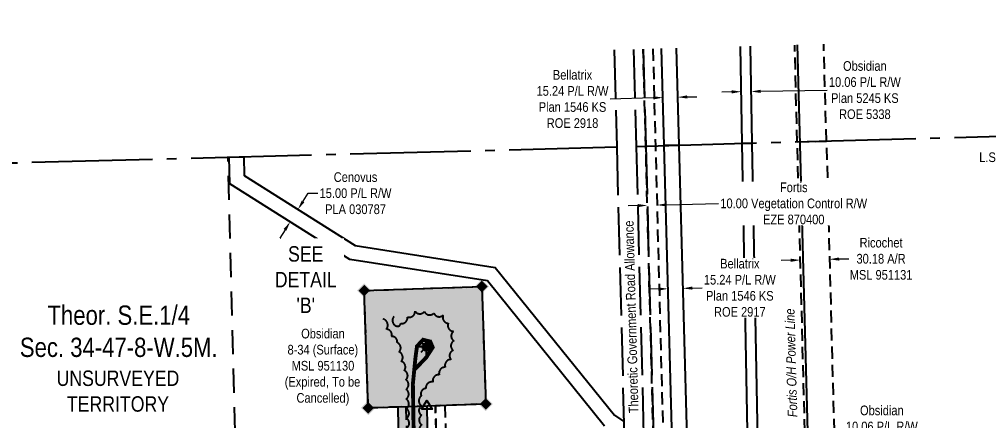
# Model space of a CAD drawing. Extents: x 626891 to 630912, y 5883885 to 5886803.
# Drawn here: x 628305 to 629309, y 5884597 to 5885013 of the extents above; entities that cross this region are included whole.
import ezdxf
from ezdxf.enums import TextEntityAlignment as Align

# ---------------------------------------------------------------- set-up
doc = ezdxf.new("R2010")
doc.units = 0
doc.header["$LTSCALE"] = 5
doc.header["$PDSIZE"] = 0.5
for name, pattern in [('0', [1, 1, 0]), ('foc-ACCESSROAD', [3.75, 2.5, -1.25]), ('foc-FLOWLINE', [3.75, 2.5, -1.25]), ('foc-LSD', [8, 5, -3]), ('foc-QUARTERLINE', [33, 25, -3, 2, -3]), ('foc-UNSURVEYED', [12.5, 10, -2.5])]:
    doc.linetypes.add(name, pattern=pattern)
doc.layers.get('Defpoints').update_dxf_attribs({"color": 9})
for name, color, linetype in [('AS-POWER', 104, 'foc-POWER'), ('AS-ROADS', 254, 'Continuous'), ('C-RW', 13, 'Continuous'), ('C-SYMBOL', 7, 'Continuous'), ('C-WS', 13, 'foc-ACCESSROAD'), ('C-WS-S', 8, 'Continuous'), ('DETAIL-T', 7, 'Continuous'), ('F-AR', 190, 'foc-ACCESSROAD'), ('F-EZE', 190, 'foc-FLOWLINE'), ('F-RW', 190, 'Continuous'), ('F-WS', 190, 'foc-ACCESSROAD'), ('L-MON', 1, 'Continuous'), ('L-QSEC', 8, 'foc-QUARTERLINE'), ('L-ROAD-T', 7, 'Continuous'), ('L-SECTION-LSD', 7, 'foc-LSD'), ('L-UNS-T', 3, 'Continuous'), ('L-USEC', 7, 'foc-UNSURVEYED'), ('P-PROPOSED', 10, 'Continuous'), ('P-PROPOSED-H', 21, 'Continuous'), ('T-BUSH', 110, '0')]:
    doc.layers.add(name, color=color, linetype=linetype)
for name, color, linetype, lineweight in [('C-RW-T', 13, 'Continuous', 9), ('C-WS-T', 13, 'Continuous', 9), ('F-AR-T', 190, 'Continuous', 9), ('F-EZE-T', 190, 'Continuous', 9), ('F-RW-T', 190, 'Continuous', 9)]:
    doc.layers.add(name, color=color, linetype=linetype, lineweight=lineweight)
doc.styles.add('100L', font='ARIALN.TTF', dxfattribs={"height": 11})
doc.styles.add('175L', font='ARIALN.TTF', dxfattribs={"height": 20})
doc.styles.add('80CG', font='ARIALN.TTF', dxfattribs={"height": 10})
doc.styles.add('80L', font='ARIALN.TTF', dxfattribs={"height": 10})
doc.styles.add('foc-LtypeFont', font='ARIALN.TTF', dxfattribs={"height": 7.35})
doc.linetypes.add('foc-POWER', pattern='A,6,-1,["P",foc-LtypeFont,S=0.2,R=0,X=-0.625,Y=-0.75],-1.24,4', length=12.24)
doc.dimstyles.new('Compass 5 000', dxfattribs={"dimscale": 5, "dimtxt": 9, "dimasz": 2, "dimexe": 0.2, "dimexo": 0.0625, "dimgap": 0.5, "dimtad": 0, "dimtih": 1, "dimtoh": 1, "dimzin": 0, "dimdsep": 46, "dimtxsty": '80CG', "dimcen": 0.1, "dimse1": 1, "dimse2": 1, "dimclrd": 256, "dimclrt": 256, "dimaunit": 1, "dimadec": 4, "dimazin": 0, "dimtfac": 0.06, "dimtofl": 0, "dimtmove": 0, "dimatfit": 1, "dimfxl": 0.2, "dimtolj": 1, "dimtzin": 0, "dimlwd": -1, "dimarcsym": 0})

# ---------------------------------------------------------------- blocks, each defined once
blk = doc.blocks.new('*D614')
at = {"layer": 'C-RW-T', "transparency": 16777216}
for p, q in [((629079.5, 5884580.8), (629159.4, 5884582.3)), ((629049.4, 5884580.3), (629039.4, 5884580.1))]:
    blk.add_line(p, q, dxfattribs=at)
for points in [[(629049.4, 5884581.9), (629049.4, 5884578.6), (629059.4, 5884580.4)], [(629079.4, 5884582.5), (629079.5, 5884579.1), (629069.5, 5884580.6)]]:
    blk.add_solid(points, dxfattribs=at)
at = {"layer": 'Defpoints', "color": 0, "transparency": 16777216}
for p in [(629069.5, 5884580.6), (629072, 5884440.6), (629062, 5884440.4)]:
    blk.add_point(p, dxfattribs=at)
at = {"layer": 'C-RW-T', "transparency": 16777216, "insert": (629198.5, 5884582.3), "char_height": 10, "attachment_point": 5, "style": '80CG'}
blk.add_mtext('\\A1;Obsidian\\P10.06 P/L R/W\\PPlan 5245 KS\\PROE 5344', dxfattribs=at)
blk = doc.blocks.new('*D609')
at = {"layer": 'Defpoints', "color": 0, "transparency": 16777216}
for p in [(628965.4, 5884820.3), (628958.9, 5884689.9), (628968.8, 5884690.2)]:
    blk.add_point(p, dxfattribs=at)
at = {"layer": 'F-EZE-T', "transparency": 16777216}
for p, q in [((628945.5, 5884819.8), (628935.5, 5884819.5)), ((628975.4, 5884820.5), (629029.2, 5884822))]:
    blk.add_line(p, q, dxfattribs=at)
for points in [[(628975.4, 5884822.2), (628975.5, 5884818.9), (628965.4, 5884820.3)], [(628945.4, 5884821.4), (628945.5, 5884818.1), (628955.5, 5884820)]]:
    blk.add_solid(points, dxfattribs=at)
at = {"layer": 'F-EZE-T', "transparency": 16777216, "insert": (629107.2, 5884822), "char_height": 10, "attachment_point": 5, "style": '80CG', "bg_fill": 3, "box_fill_scale": 1.1, "bg_fill_color": 256, "bg_fill_true_color": 13158600, "bg_fill_transparency": 0}
blk.add_mtext('\\A1;Fortis\\P10.00 Vegetation Control R/W\\PEZE 870400', dxfattribs=at)
blk = doc.blocks.new('*D610')
at = {"layer": 'Defpoints', "color": 0, "transparency": 16777216}
for p in [(628585.3, 5884803), (628604.9, 5884808.4), (628596.9, 5884795.7)]:
    blk.add_point(p, dxfattribs=at)
at = {"layer": 'F-RW-T', "transparency": 16777216}
for p, q in [((628598.6, 5884824.2), (628603.9, 5884832.6)), ((628603.9, 5884832.6), (628613.9, 5884832.6)), ((628579.9, 5884794.6), (628574.6, 5884786.1))]:
    blk.add_line(p, q, dxfattribs=at)
for points in [[(628597.2, 5884825), (628600, 5884823.3), (628593.3, 5884815.7)], [(628578.5, 5884795.5), (628581.3, 5884793.7), (628585.3, 5884803)]]:
    blk.add_solid(points, dxfattribs=at)
at = {"layer": 'F-RW-T', "transparency": 16777216, "insert": (628653, 5884832.6), "char_height": 10, "attachment_point": 5, "style": '80CG'}
blk.add_mtext('\\A1;Cenovus\\P15.00 P/L R/W\\PPLA 030787', dxfattribs=at)
blk = doc.blocks.new('*D612')
at = {"layer": 'Defpoints', "color": 0, "transparency": 16777216}
for p in [(628974.3, 5884828.7), (628989.6, 5884829.1), (628992.2, 5884733.9)]:
    blk.add_point(p, dxfattribs=at)
at = {"layer": 'F-RW-T', "transparency": 16777216}
for p, q in [((628966.9, 5884733.3), (628957, 5884733)), ((629002.2, 5884734.2), (629012.2, 5884734.5))]:
    blk.add_line(p, q, dxfattribs=at)
for points in [[(628966.9, 5884734.9), (628967, 5884731.6), (628976.9, 5884733.5)], [(629002.1, 5884735.9), (629002.2, 5884732.6), (628992.2, 5884733.9)]]:
    blk.add_solid(points, dxfattribs=at)
at = {"layer": 'F-RW-T', "transparency": 16777216, "insert": (629051.3, 5884734.5), "char_height": 10, "attachment_point": 5, "style": '80CG', "bg_fill": 3, "box_fill_scale": 1.1, "bg_fill_color": 256, "bg_fill_true_color": 13158600, "bg_fill_transparency": 0}
blk.add_mtext('\\A1;Bellatrix\\P15.24 P/L R/W\\PPlan 1546 KS\\PROE 2917', dxfattribs=at)
blk = doc.blocks.new('GAS')
h = blk.add_hatch(color=255)
h.dxf.hatch_style = 1
edge = h.paths.add_edge_path()
edge.add_arc((0, 0), 0.9, 0, 360)
for p, q in [((-0.81, 0), (-1.62, 0)), ((-0.57, 0.57), (-1.14, 1.14)), ((0, 0.81), (0, 1.62)), ((0.57, 0.57), (1.14, 1.14)), ((1.62, 0), (0.81, 0)), ((-0.57, -0.57), (-1.14, -1.14)), ((0, -0.81), (0, -1.62)), ((1.14, -1.14), (0.57, -0.57))]:
    blk.add_line(p, q)
blk.add_circle((0, 0), 0.8)
blk = doc.blocks.new('TRIA')
blk.add_hatch(color=255).paths.add_polyline_path([(-0.04, 1.52), (-1.47, -0.87), (1.39, -0.87)])
blk = doc.blocks.new('TRIAA')
blk.add_blockref('TRIA', (0, 0))
blk = doc.blocks.new('TRIB')
at = {"color": 1}
blk.add_lwpolyline([(-1.12, -0.67), (-0.04, 1.13), (1.04, -0.67)], close=True, dxfattribs=at)
blk = doc.blocks.new('TRIBB')
blk.add_blockref('TRIB', (0, 0))
blk = doc.blocks.new('TRICC')
for name in ['TRIAA', 'TRIBB']:
    blk.add_blockref(name, (0, 0))
blk = doc.blocks.new('plspike')
blk.add_blockref('TRICC', (0, 0))
blk = doc.blocks.new('SMONA')
blk.add_hatch(color=255).paths.add_polyline_path([(0, -1.49), (1.49, 0), (0, 1.49), (-1.49, 0)])
blk = doc.blocks.new('SMONAA')
blk.add_blockref('SMONA', (0, 0))
blk = doc.blocks.new('SMONB')
at = {"color": 1}
blk.add_solid([(0, 1.2), (1.2, 0), (-1.2, 0), (0, -1.2)], dxfattribs=at)
blk = doc.blocks.new('SMONBB')
blk.add_blockref('SMONB', (0, 0))
blk = doc.blocks.new('SMONCC')
for name in ['SMONAA', 'SMONBB']:
    blk.add_blockref(name, (0, 0))
blk = doc.blocks.new('FDIBAR')
blk.add_blockref('SMONCC', (0, 0))
blk = doc.blocks.new('*D638')
at = {"layer": 'Defpoints', "color": 0, "transparency": 16777216}
for p in [(629113.9, 5884769.7), (629144.1, 5884770.5), (629144.2, 5884764.1)]:
    blk.add_point(p, dxfattribs=at)
at = {"layer": 'F-AR-T', "transparency": 16777216}
for p, q in [((629104.1, 5884763.1), (629094.1, 5884762.8)), ((629154.2, 5884764.4), (629164.2, 5884764.6))]:
    blk.add_line(p, q, dxfattribs=at)
for points in [[(629104, 5884764.7), (629104.1, 5884761.4), (629114.1, 5884763.3)], [(629154.2, 5884766), (629154.3, 5884762.7), (629144.2, 5884764.1)]]:
    blk.add_solid(points, dxfattribs=at)
at = {"layer": 'F-AR-T', "transparency": 16777216, "insert": (629197.7, 5884764.6), "char_height": 10, "attachment_point": 5, "style": '80CG'}
blk.add_mtext('\\A1;Ricochet\\P30.18 A/R\\PMSL 951131', dxfattribs=at)
blk = doc.blocks.new('*D639')
at = {"layer": 'C-RW-T', "transparency": 16777216}
for p, q in [((629042.8, 5884937.7), (629032.8, 5884937.5)), ((629072.9, 5884938.3), (629141.8, 5884939.5))]:
    blk.add_line(p, q, dxfattribs=at)
for points in [[(629042.8, 5884939.4), (629042.9, 5884936.1), (629052.8, 5884937.9)], [(629072.9, 5884939.9), (629072.9, 5884936.6), (629062.9, 5884938.1)]]:
    blk.add_solid(points, dxfattribs=at)
at = {"layer": 'Defpoints', "color": 0, "transparency": 16777216}
for p in [(629052.7, 5884945.2), (629062.7, 5884945.4), (629062.9, 5884938.1)]:
    blk.add_point(p, dxfattribs=at)
at = {"layer": 'C-RW-T', "transparency": 16777216, "insert": (629180.9, 5884939.5), "char_height": 10, "attachment_point": 5, "style": '80CG'}
blk.add_mtext('\\A1;Obsidian\\P10.06 P/L R/W\\PPlan 5245 KS\\PROE 5338', dxfattribs=at)
blk = doc.blocks.new('*D640')
at = {"layer": 'Defpoints', "color": 0, "transparency": 16777216}
for p in [(628971.4, 5884937.3), (628986.6, 5884937.8), (628971.5, 5884931.8)]:
    blk.add_point(p, dxfattribs=at)
at = {"layer": 'F-RW-T', "transparency": 16777216}
for p, q in [((628996.7, 5884932.5), (629006.7, 5884932.7)), ((628961.5, 5884931.5), (628917, 5884930.3))]:
    blk.add_line(p, q, dxfattribs=at)
for points in [[(628961.5, 5884933.2), (628961.6, 5884929.8), (628971.5, 5884931.8)], [(628996.7, 5884934.1), (628996.8, 5884930.8), (628986.8, 5884932.2)]]:
    blk.add_solid(points, dxfattribs=at)
at = {"layer": 'F-RW-T', "transparency": 16777216, "insert": (628877.9, 5884930.3), "char_height": 10, "attachment_point": 5, "style": '80CG'}
blk.add_mtext('\\A1;Bellatrix\\P15.24 P/L R/W\\PPlan 1546 KS\\PROE 2918', dxfattribs=at)

msp = doc.modelspace()

# ---------------------------------------------------------------- hatches: boundary and pattern name
at = {"layer": 'P-PROPOSED-H'}
h = msp.add_hatch(color=256, dxfattribs=at)
h.dxf.hatch_style = 1
h.paths.add_polyline_path([(628783.844, 5884735.824), (628788.004, 5884614.015), (628666.195, 5884609.855), (628662.035, 5884731.664)])
h = msp.add_hatch(color=256, dxfattribs=at)
h.dxf.hatch_style = 1
h.paths.add_polyline_path([(628727.099, 5884611.935), (628696.942, 5884610.905), (628703.147, 5884237.693), (629096.701, 5884249.345), (629095.928, 5884279.506), (628732.804, 5884268.754)])

# ---------------------------------------------------------------- linework, layer by layer
at = {"layer": 'AS-POWER', "flags": 128}
msp.add_lwpolyline([(628487.278, 5884263.378), (628536.763, 5884263.377), (628714.633, 5884263.378), (628744.799, 5884264.158), (628938.884, 5884269.266), (629068.145, 5884272.667), (629129.917, 5884274.294), (629111.175, 5884986.345)], dxfattribs=at)
at = {"layer": 'AS-ROADS', "const_width": 4, "flags": 128}
msp.add_lwpolyline([(628724.9, 5883970.432), (628724.448, 5884049.012), (628721.843, 5884162.432), (628719.036, 5884277.538), (628717.102, 5884373.876), (628715.485, 5884471.603), (628714.582, 5884543.971), (628713.716, 5884571.173), (628713.025, 5884596.051), (628712.429, 5884634.808), (628715.177, 5884662.725), (628716.712, 5884673.96), (628722.925, 5884680.635), (628730.399, 5884678.838), (628733.021, 5884672.78), (628726.363, 5884662.402), (628713.855, 5884649.296)], dxfattribs=at)
at = {"layer": 'C-RW'}
for points in [[(629062.021, 5884985.005), (629063.869, 5884884.554), (629053.817, 5884884.275), (629051.969, 5884984.732)], [(629060.682, 5884511.168), (629053.817, 5884884.275), (629063.869, 5884884.554), (629070.858, 5884504.548)]]:
    msp.add_lwpolyline(points, dxfattribs=at)
at = {"layer": 'C-WS', "flags": 128}
msp.add_lwpolyline([(628783.849, 5884735.824), (628787.987, 5884614.048), (628735.714, 5884612.229), (628744.799, 5884264.158), (628938.884, 5884269.266), (628939.655, 5884269.286), (628969.81, 5884270.079), (628979.812, 5884270.342), (628991.605, 5884270.653), (629006.836, 5884271.054), (629068.145, 5884272.667), (629078.194, 5884272.932), (629096.085, 5884273.391), (629096.926, 5884243.219), (629078.75, 5884242.743), (629068.7, 5884242.48), (629007.661, 5884240.881), (628992.43, 5884240.482), (628980.601, 5884240.172), (628970.598, 5884239.911), (628940.443, 5884239.121), (628939.688, 5884239.101), (628748.487, 5884234.05), (628738.98, 5884233.8), (628738.484, 5884233.787), (628736.007, 5884233.723), (628721.018, 5884233.326), (628715.421, 5884233.177), (628715.327, 5884236.796), (628714.936, 5884251.793), (628714.633, 5884263.378), (628714.418, 5884271.634), (628705.556, 5884611.199), (628666.134, 5884609.925), (628662.035, 5884731.664), (628783.849, 5884735.824)], close=True, dxfattribs=at)
at = {"layer": 'F-AR'}
for p, q in [((629110.837, 5884885.872), (629108.195, 5884986.264)), ((629140.999, 5884886.71), (629138.358, 5884987.081))]:
    msp.add_line(p, q, dxfattribs=at)
at = {"layer": 'F-EZE', "flags": 128}
msp.add_lwpolyline([(628961.213, 5884982.28), (628963.839, 5884881.79), (628972, 5884569.401), (628972.475, 5884551.224), (628979.812, 5884270.342), (628969.81, 5884270.079), (628962.292, 5884557.829), (628962.252, 5884559.39), (628961.818, 5884576.004), (628961.776, 5884577.605), (628953.836, 5884881.513), (628951.21, 5884982.009)], dxfattribs=at)
msp.add_lwpolyline([(628745.715, 5884612.577), (628754.54, 5884274.424), (628939.394, 5884279.289), (628939.655, 5884269.286), (628938.884, 5884269.266), (628744.799, 5884264.158), (628735.714, 5884612.229), (628745.715, 5884612.577)], close=True, dxfattribs=at)
at = {"layer": 'F-RW'}
for points in [[(628985.364, 5884982.989), (628988.112, 5884882.517), (628972.882, 5884882.095), (628970.134, 5884982.576)], [(628981.599, 5884563.408), (628972.882, 5884882.095), (628988.112, 5884882.517), (628997.116, 5884553.313)], [(628911.095, 5884591.031), (628789.715, 5884741.606), (628647.097, 5884763.929), (628522.843, 5884842.508), (628522.111, 5884870.047), (628537.086, 5884870.444), (628537.606, 5884850.897), (628652.481, 5884778.25), (628797.745, 5884755.513), (628921.248, 5884602.307), (628931.123, 5884595.905)]]:
    msp.add_lwpolyline(points, dxfattribs=at)
at = {"layer": 'F-WS', "flags": 128}
msp.add_lwpolyline([(629153.019, 5884430.05), (629155.308, 5884343.088), (629216.217, 5884344.69), (629217.34, 5884302.03), (629219.292, 5884223.179), (629097.547, 5884219.604), (629094.339, 5884341.482), (629125.144, 5884342.293), (629122.31, 5884449.968), (629122.277, 5884451.21), (629121.83, 5884468.177), (629121.797, 5884469.426), (629110.837, 5884885.872), (629140.999, 5884886.71), (629152.508, 5884449.447), (629152.539, 5884448.265), (629152.988, 5884431.231), (629153.019, 5884430.05)], close=True, dxfattribs=at)
at = {"layer": 'L-QSEC'}
msp.add_line((628152.588, 5884860.3), (628923.683, 5884880.675), dxfattribs=at)
at = {"layer": 'L-QSEC', "flags": 128}
msp.add_lwpolyline([(628943.792, 5884881.234), (629747.953, 5884903.561)], dxfattribs=at)
msp.add_lwpolyline([(628943.792, 5884881.234), (629747.953, 5884903.561)], dxfattribs=at)
at = {"layer": 'L-SECTION-LSD'}
msp.add_line((628541.93, 5884065.902), (628520.887, 5884870.032), dxfattribs=at)
at = {"layer": 'L-USEC', "flags": 128}
for points in [[(628921.057, 5884981.191), (628923.683, 5884880.675)], [(628941.166, 5884981.736), (628943.793, 5884881.201)], [(628951.226, 5884982.009), (628953.853, 5884881.464)], [(628923.683, 5884880.675), (628944.69, 5884076.553)], [(628943.793, 5884881.201), (628964.8, 5884077.078)], [(628953.853, 5884881.464), (628974.86, 5884077.341)]]:
    msp.add_lwpolyline(points, dxfattribs=at)
at = {"layer": 'P-PROPOSED', "flags": 128}
msp.add_lwpolyline([(628783.844, 5884735.824), (628788.004, 5884614.015), (628666.195, 5884609.855), (628662.035, 5884731.664)], close=True, dxfattribs=at)
at = {"layer": 'T-BUSH', "flags": 128}
for points in [[(628380.266, 5884272.932, 0.52056705), (628389.426, 5884276.648, 0.52056705), (628380.693, 5884279.058, 0.52056705), (628372.745, 5884284.347, 0.52056705), (628367.241, 5884292.687, 0.52056705), (628363.022, 5884301.605, 0.52056705), (628358.656, 5884309.864, 0.52056705), (628354.701, 5884318.2, 0.52056705), (628353.616, 5884327.726, 0.52056705), (628353.597, 5884337.643, 0.52056705), (628355.591, 5884347.144, 0.52056705), (628363.334, 5884352.466, 0.52056705), (628373.028, 5884354.089, 0.52056705), (628382.163, 5884358.149, 0.52056705), (628391.571, 5884356.778, 0.52056705), (628400.001, 5884351.405, 0.52056705), (628407.413, 5884344.958, 0.52056705), (628410.912, 5884335.901, 0.52056705), (628412.935, 5884326.111, 0.52056705), (628414.672, 5884316.284, 0.52056705), (628414.572, 5884306.311, 0.52056705), (628416.559, 5884297.778, 0.52056705), (628423.791, 5884290.876, 0.52056705), (628430.731, 5884283.682, 0.52056705), (628438.734, 5884277.707, 0.52056705), (628446.671, 5884271.658, 0.52056705), (628456.089, 5884270, 0.52056705), (628466.08, 5884270.336, 0.52056705), (628476.066, 5884270.198, 0.52056705), (628486.049, 5884269.667, 0.52056705), (628496.032, 5884269.137, 0.52056705), (628506.023, 5884269.314, 0.52056705), (628516.016, 5884269.59, 0.52056705), (628526.009, 5884269.867, 0.52056705), (628536.002, 5884270.143, 0.52056705), (628545.995, 5884270.42, 0.52056705), (628555.988, 5884270.696, 0.52056705), (628565.981, 5884270.973, 0.52056705), (628575.974, 5884271.249, 0.52056705), (628585.966, 5884271.526, 0.52056705), (628595.959, 5884271.802, 0.52056705), (628605.952, 5884272.079, 0.52056705), (628615.945, 5884272.355, 0.52056705), (628625.938, 5884272.632, 0.52056705), (628635.931, 5884272.908, 0.52056705), (628645.924, 5884273.185, 0.52056705), (628655.917, 5884273.461, 0.52056705), (628665.91, 5884273.738, 0.52056705), (628675.903, 5884274.014, 0.52056705), (628685.895, 5884274.291, 0.52056705), (628695.888, 5884274.567, 0.52056705), (628705.881, 5884274.844, 0.52056705), (628711.475, 5884279.326, 0.52056705), (628711.304, 5884289.322, 0.52056705), (628711.133, 5884299.317, 0.52056705), (628710.961, 5884309.312, 0.52056705), (628710.79, 5884319.307, 0.52056705), (628710.619, 5884329.303, 0.52056705), (628710.447, 5884339.298, 0.52056705), (628710.276, 5884349.293, 0.52056705), (628710.105, 5884359.288, 0.52056705), (628709.933, 5884369.284, 0.52056705), (628709.762, 5884379.279, 0.52056705), (628709.591, 5884389.274, 0.52056705), (628709.419, 5884399.269, 0.52056705), (628709.248, 5884409.265, 0.52056705), (628709.077, 5884419.26, 0.52056705), (628708.905, 5884429.255, 0.52056705), (628708.734, 5884439.25, 0.52056705), (628708.563, 5884449.246, 0.52056705), (628708.391, 5884459.241, 0.52056705), (628708.22, 5884469.236, 0.52056705), (628708.049, 5884479.232, 0.52056705), (628707.878, 5884489.227, 0.52056705), (628707.706, 5884499.222, 0.52056705), (628707.535, 5884509.217, 0.52056705), (628707.364, 5884519.213, 0.52056705), (628707.192, 5884529.208, 0.52056705), (628707.021, 5884539.203, 0.52056705), (628706.85, 5884549.198, 0.52056705), (628706.678, 5884559.194, 0.52056705), (628706.507, 5884569.189, 0.52056705), (628706.336, 5884579.184, 0.52056705), (628706.164, 5884589.179, 0.52056705), (628705.993, 5884599.175, 0.52056705), (628705.822, 5884609.17, 0.52056705), (628705.65, 5884619.165, 0.52056705), (628705.479, 5884629.16, 0.52056705), (628705.308, 5884639.156, 0.52056705), (628703.577, 5884648.87, 0.52056705), (628700.366, 5884658.329, 0.52056705), (628698.206, 5884668.09, 0.52056705), (628696.046, 5884677.85, 0.52056705), (628690.35, 5884683.978, 0.52056705), (628684.991, 5884691.511, 0.52056705), (628681.675, 5884702.187, 0.52056705)], [(628692.705, 5884704.627, 0.52056705), (628695.112, 5884694.924, 0.52056705), (628699.828, 5884697.572, 0.52056705), (628706.782, 5884704.239, 0.52056705), (628714.751, 5884710.274, 0.52056705), (628724.313, 5884709.846, 0.52056705), (628734.174, 5884708.204, 0.52056705), (628743.773, 5884706.165, 0.52056705), (628749.152, 5884697.739, 0.52056705), (628754.53, 5884689.313, 0.52056705), (628754.728, 5884679.551, 0.52056705), (628754.093, 5884669.574, 0.52056705), (628751.881, 5884660.172, 0.52056705), (628745.949, 5884652.126, 0.52056705), (628739.745, 5884644.298, 0.52056705), (628733.165, 5884636.771, 0.52056705), (628725.854, 5884630.082, 0.52056705), (628721.09, 5884622.389, 0.52056705), (628721.156, 5884612.4, 0.52056705), (628721.34, 5884602.405, 0.52056705), (628721.524, 5884592.41, 0.52056705), (628721.708, 5884582.415, 0.52056705), (628721.891, 5884572.42, 0.52056705), (628722.075, 5884562.424, 0.52056705), (628722.259, 5884552.429, 0.52056705), (628722.442, 5884542.434, 0.52056705), (628722.626, 5884532.439, 0.52056705), (628722.81, 5884522.444, 0.52056705), (628722.993, 5884512.449, 0.52056705), (628723.177, 5884502.454, 0.52056705), (628723.361, 5884492.459, 0.52056705), (628723.544, 5884482.464, 0.52056705), (628723.728, 5884472.469, 0.52056705), (628723.912, 5884462.474, 0.52056705), (628724.095, 5884452.479, 0.52056705), (628724.279, 5884442.484, 0.52056705), (628724.463, 5884432.489, 0.52056705), (628724.647, 5884422.494, 0.52056705), (628724.83, 5884412.499, 0.52056705), (628725.014, 5884402.504, 0.52056705), (628725.198, 5884392.509, 0.52056705), (628725.381, 5884382.514, 0.52056705), (628725.565, 5884372.519, 0.52056705), (628733.005, 5884369.595, 0.52056705), (628733.36, 5884359.605, 0.52056705), (628733.715, 5884349.615, 0.52056705), (628734.071, 5884339.624, 0.52056705), (628734.426, 5884329.634, 0.52056705), (628734.782, 5884319.643, 0.52056705), (628735.137, 5884309.653, 0.52056705), (628735.492, 5884299.663, 0.52056705), (628735.848, 5884289.672, 0.52056705), (628736.203, 5884279.682, 0.52056705), (628740.381, 5884273.718, 0.52056705), (628750.377, 5884273.882, 0.52056705), (628760.372, 5884274.045, 0.52056705), (628770.367, 5884274.209, 0.52056705), (628780.363, 5884274.372, 0.52056705), (628790.358, 5884274.536, 0.52056705), (628800.354, 5884274.7, 0.52056705), (628810.349, 5884274.863, 0.52056705), (628820.344, 5884275.027, 0.52056705), (628830.34, 5884275.191, 0.52056705), (628840.335, 5884275.354, 0.52056705), (628850.33, 5884275.518, 0.52056705), (628860.326, 5884275.681, 0.52056705), (628870.321, 5884275.845, 0.52056705), (628880.317, 5884276.009, 0.52056705), (628890.312, 5884276.172, 0.52056705), (628900.307, 5884276.336, 0.52056705), (628910.303, 5884276.5, 0.52056705), (628920.298, 5884276.663, 0.52056705), (628930.294, 5884276.827, 0.52056705), (628940.289, 5884276.99, 0.52056705), (628950.284, 5884277.154, 0.52056705), (628960.28, 5884277.318, 0.52056705), (628970.275, 5884277.481, 0.52056705), (628980.27, 5884277.645, 0.52056705), (628990.266, 5884277.808, 0.52056705), (629000.261, 5884277.972, 0.52056705), (629010.257, 5884278.136, 0.52056705), (629020.252, 5884278.299, 0.52056705), (629030.247, 5884278.463, 0.52056705), (629040.243, 5884278.627, 0.52056705), (629050.238, 5884278.79, 0.52056705), (629060.234, 5884278.954, 0.52056705), (629062.431, 5884287.214, 0.52056705), (629063.014, 5884298.036, 0.52056705)]]:
    msp.add_lwpolyline(points, format="xyb", dxfattribs=at)

# ---------------------------------------------------------------- block references
at = {"layer": 'C-WS-S', "xscale": 4.999999999999973, "yscale": 4.999999999999973, "zscale": 4.999999999999973}
msp.add_blockref('GAS', (628726.354, 5884673.239), dxfattribs=at)
at = {"layer": 'L-MON'}
for name, p, xscale, yscale, zscale in [('FDIBAR', (628783.849, 5884735.824), 4.99999999999998, 4.99999999999998, 4.99999999999998), ('FDIBAR', (628662.035, 5884731.664), 4.99999999999998, 4.99999999999998, 4.99999999999998), ('FDIBAR', (628787.987, 5884614.048), 4.99999999999998, 4.99999999999998, 4.99999999999998), ('FDIBAR', (628666.134, 5884609.925), 4.99999999999998, 4.99999999999998, 4.99999999999998), ('plspike', (628727.058, 5884611.99), 4.999999999999979, 4.999999999999979, 4.999999999999979)]:
    msp.add_blockref(name, p, dxfattribs=dict(at, xscale=xscale, yscale=yscale, zscale=zscale))

# ---------------------------------------------------------------- texts
at = {"layer": 'C-SYMBOL', "color": 3, "insert": (628407.55, 5884716.146), "char_height": 20, "width": 203.24229, "attachment_point": 2, "style": '175L'}
msp.add_mtext('Theor. S.E.1/4 \\PSec. 34-47-8-W.5M.', dxfattribs=at)
at = {"layer": 'C-WS-T', "insert": (628579.592, 5884692.046), "char_height": 10, "attachment_point": 1, "style": '80L'}
msp.add_mtext_dynamic_manual_height_columns('\\pi17.04523;Obsidian\\P\\pi2.92858;8-34 (Surface)\\P\\pi7.18847;MSL 951130\\P\\pi0;(Expired, To be \\P\\pi12.20553;Cancelled)', width=77.92401, gutter_width=49.984, heights=[0], dxfattribs=at)
at = {"layer": 'L-ROAD-T', "style": '80L'}
msp.add_text('Theoretic Government Road Allowance', height=10, rotation=91.49685, dxfattribs=at).set_placement((628938.708, 5884704.326), align=Align.MIDDLE_CENTER)
at = {"layer": 'L-UNS-T', "color": 3, "insert": (628406.757, 5884627.273), "char_height": 16, "attachment_point": 5, "style": '80L'}
msp.add_mtext_dynamic_manual_height_columns('UNSURVEYED TERRITORY', width=126.37233, gutter_width=47.484, heights=[0], dxfattribs=at)

# ---------------------------------------------------------------- dimensions: what is measured, and where the dimension line sits
at = {"layer": 'C-RW-T'}
dim = msp.add_linear_dim(base=(629062.884, 5884938.088), p1=(629052.696, 5884945.211), p2=(629062.749, 5884945.396), angle=1.053832, text='Obsidian\\P10.06 P/L R/W\\PPlan 5245 KS\\PROE 5338', dimstyle='Compass 5 000', dxfattribs=at)
dim.commit()
dim.dimension.update_dxf_attribs({"geometry": '*D639', "text_midpoint": (629180.859, 5884939.539), "dimtype": 161})
at = {"layer": 'F-AR-T'}
dim = msp.add_aligned_dim(p1=(629113.893, 5884769.75), p2=(629144.057, 5884770.544), distance=-6.432, text='Ricochet\\P30.18 A/R\\PMSL 951131', dimstyle='Compass 5 000', dxfattribs=at)
dim.commit()
dim.dimension.update_dxf_attribs({"geometry": '*D638', "text_midpoint": (629197.715, 5884764.64)})

# ---------------------------------------------------------------- next in the draw order: texts
at = {"layer": 'AS-POWER', "insert": (629100.919, 5884599.93), "char_height": 10, "attachment_point": 1, "rotation": 91.495344, "style": '80L', "bg_fill": 3, "box_fill_scale": 1.15, "bg_fill_color": 256, "bg_fill_true_color": 256, "bg_fill_transparency": 0}
msp.add_mtext_dynamic_manual_height_columns('\\pi0.30783;{\\fArial Narrow|b0|i1|c0|p34;Fortis O/H Power Line}', width=112.46423, gutter_width=49.984, heights=[0], dxfattribs=at)
at = {"layer": 'DETAIL-T', "color": 3, "insert": (628601.391, 5884743.026), "char_height": 15.9948, "width": 63.61527, "attachment_point": 5, "style": '80CG', "bg_fill": 2}
msp.add_mtext("SEE\\PDETAIL\\P'B'", dxfattribs=at)
at = {"layer": 'L-SECTION-LSD', "insert": (629297.687, 5884874.932), "char_height": 9.99672, "attachment_point": 1, "style": '100L', "bg_fill": 3, "box_fill_scale": 1.5, "bg_fill_color": 256, "bg_fill_transparency": 0}
msp.add_mtext_dynamic_manual_height_columns('\\pi1.758;L.S. 5', width=30.39118, gutter_width=54.982, heights=[0], dxfattribs=at)

# ---------------------------------------------------------------- next in the draw order: linework, layer by layer
at = {"layer": 'P-PROPOSED', "flags": 128}
msp.add_lwpolyline([(628727.099, 5884611.935), (628696.942, 5884610.905), (628703.147, 5884237.693), (629096.701, 5884249.345), (629095.928, 5884279.506), (628732.804, 5884268.754)], close=True, dxfattribs=at)

# ---------------------------------------------------------------- next in the draw order: dimensions: what is measured, and where the dimension line sits
at = {"layer": 'C-RW-T'}
dim = msp.add_linear_dim(base=(629069.459, 5884580.619), p1=(629061.985, 5884440.38), p2=(629072.035, 5884440.565), angle=1.053665, text='Obsidian\\P10.06 P/L R/W\\PPlan 5245 KS\\PROE 5344', dimstyle='Compass 5 000', dxfattribs=at)
dim.commit()
dim.dimension.update_dxf_attribs({"geometry": '*D614', "text_midpoint": (629198.478, 5884582.274), "dimtype": 161})
at = {"layer": 'F-EZE-T'}
dim = msp.add_linear_dim(base=(628965.445, 5884820.286), p1=(628958.857, 5884689.931), p2=(628968.844, 5884690.192), angle=1.496541, text='Fortis\\P10.00 Vegetation Control R/W\\PEZE 870400', dimstyle='Compass 5 000', override={"dimtfill": 1}, dxfattribs=at)
dim.commit()
dim.dimension.update_dxf_attribs({"geometry": '*D609', "text_midpoint": (629107.181, 5884821.953), "dimtype": 161})
at = {"layer": 'F-RW-T'}
dim = msp.add_linear_dim(base=(628585.252, 5884803.04), p1=(628604.879, 5884808.354), p2=(628596.872, 5884795.692), angle=237.69053, text='Cenovus\\P15.00 P/L R/W\\PPLA 030787', dimstyle='Compass 5 000', dxfattribs=at)
dim.commit()
dim.dimension.update_dxf_attribs({"geometry": '*D610', "text_midpoint": (628653.035, 5884832.606), "dimtype": 161})

# ---------------------------------------------------------------- next in the draw order: dimensions: what is measured, and where the dimension line sits
dim = msp.add_linear_dim(base=(628971.523, 5884931.781), p1=(628986.601, 5884937.764), p2=(628971.371, 5884937.347), angle=181.566939, text='Bellatrix\\P15.24 P/L R/W\\PPlan 1546 KS\\PROE 2918', dimstyle='Compass 5 000', dxfattribs=at)
dim.commit()
dim.dimension.update_dxf_attribs({"geometry": '*D640', "text_midpoint": (628877.924, 5884930.29), "dimtype": 161})
dim = msp.add_linear_dim(base=(628992.176, 5884733.95), p1=(628974.342, 5884828.727), p2=(628989.572, 5884829.144), angle=1.566677, text='Bellatrix\\P15.24 P/L R/W\\PPlan 1546 KS\\PROE 2917', dimstyle='Compass 5 000', override={"dimtfill": 1}, dxfattribs=at)
dim.commit()
dim.dimension.update_dxf_attribs({"geometry": '*D612', "text_midpoint": (629051.254, 5884734.497), "dimtype": 161})

doc.saveas('drawing.dxf')
